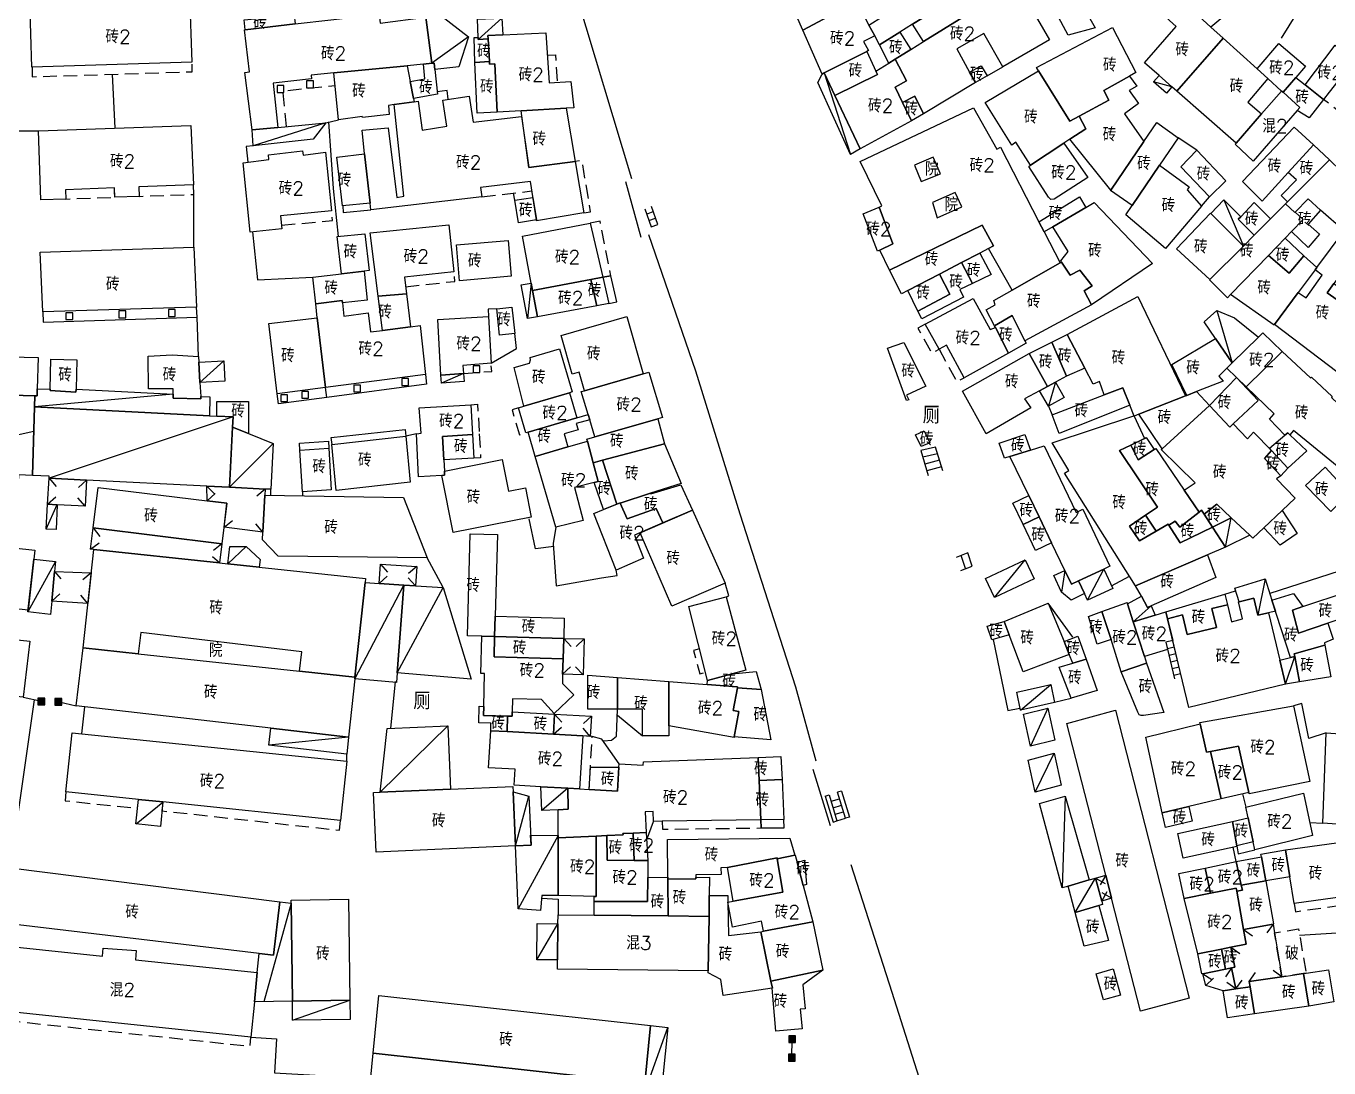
# Model space of a CAD drawing. Header units: millimetres. Extents: x 198 to 1143, y 0 to 936.
# Drawn here: x 315.8 to 507.1, y 181.5 to 334.4 of the extents above; entities that cross this region are included whole.
import ezdxf

# ---------------------------------------------------------------- set-up
doc = ezdxf.new("R2010")
doc.units = ezdxf.units.MM
doc.linetypes.add('X5', pattern=[3, 2, -1])
for name, color, linetype in [('HouseUnrebuilt', 30, 'Continuous'), ('NewDetailedHouse', 170, 'Continuous'), ('OldHouse', 17, 'Continuous'), ('Text', 252, 'Continuous')]:
    doc.layers.add(name, color=color, linetype=linetype)
doc.styles.add('HZ', font='rs.shx', dxfattribs={"width": 0.8, "bigfont": 'hztxt.shx'})
doc.linetypes.add('443', pattern='A,9.4,[169,AAA.SHX,S=1,R=0,X=0,Y=0.15],0.6', length=10)

# ---------------------------------------------------------------- blocks, each defined once
blk = doc.blocks.new('gc291')
blk.add_lwpolyline([(-0.5, -0.5), (0.5, -0.5), (0.5, 0.5), (-0.5, 0.5), (-0.5, -0.5)])
blk = doc.blocks.new('*U1')
at = {"linetype": 'Continuous'}
for points in [[(0, 0), (0.5, 0.5), (-0.5, 0.5)], [(0, 0), (-0.5, 0.5), (-0.5, -0.5)], [(0, 0), (-0.5, -0.5), (0.5, -0.5)], [(0, 0), (0.5, -0.5), (0.5, 0.5)]]:
    blk.add_solid(points, dxfattribs=at)
blk = doc.blocks.new('gc002')
blk.add_lwpolyline([(-0.5, -0.5), (0.5, -0.5), (0.5, 0.5), (-0.5, 0.5), (-0.5, -0.5)])
at = {"linetype": 'Continuous'}
blk.add_blockref('*U1', (0, 0), dxfattribs=at)

msp = doc.modelspace()

# ---------------------------------------------------------------- linework, layer by layer
at = {"layer": 'HouseUnrebuilt', "linetype": 'Continuous', "flags": 128}
for points in [[(468.54, 283.05), (466.91, 282.17), (465.71, 281.52), (463.05, 286.37), (466.35, 288.03)], [(465.71, 281.52), (464.55, 280.89), (462.36, 279.71), (463.26, 278.39), (456.73, 274.58), (453.23, 280.82), (463.05, 286.37)], [(478.45, 277.19), (479.98, 273.9), (477.97, 272.93), (476.29, 272.12), (481.87, 263.82), (480.12, 262.63), (477.75, 261.03), (479.23, 258.85), (481.69, 260.3), (483.43, 261.31), (483.53, 261.15), (485.19, 258.57), (489.97, 260.88), (491.87, 257.95), (489.23, 256.81), (478.67, 252.25), (468.22, 268.78), (468.86, 269.19), (466.4, 273.27), (478.43, 277.24)], [(473.99, 254.7), (470.3, 252.98), (469.26, 252.5), (468.29, 254.52), (466.34, 258.57), (464.5, 262.37), (462.99, 265.52), (460.22, 271.26), (463.23, 272.2), (465.22, 272.82), (469.93, 263), (470.93, 263.49), (474.88, 255.12)], [(464.5, 262.37), (462.15, 261.24), (460.63, 264.39), (462.99, 265.52)], [(466.34, 258.57), (463.98, 257.44), (462.15, 261.24), (464.5, 262.37)], [(481.69, 260.3), (479.23, 258.85), (477.75, 261.03), (480.12, 262.63)], [(488.74, 262.77), (489.97, 260.88), (485.19, 258.57), (483.53, 261.15), (484.49, 261.77), (485.15, 260.88), (488, 263.08), (488.36, 263.36)], [(466.82, 229.59), (463.24, 228.72), (462.19, 233.41), (465.78, 234.27)], [(475.14, 206.39), (474.28, 209.76), (468.57, 232.06), (475.7, 233.98), (486.53, 191.71), (479.39, 189.79)], [(495.31, 221.91), (493.79, 228.71), (489.66, 227.93), (489.08, 227.82), (488.15, 232.01), (488.12, 232.17), (501.84, 234.64), (504.24, 223.54), (495.35, 221.72)], [(489.66, 227.93), (491.21, 221), (486.47, 219.86), (482.58, 218.92), (480.18, 230.04), (488.15, 232.01), (489.08, 227.82)], [(467.74, 223.01), (463.93, 221.98), (462.9, 226.68), (466.71, 227.7)], [(495.31, 221.91), (491.21, 221), (489.66, 227.93), (493.79, 228.71)], [(471.87, 209.07), (468.75, 208.16), (468.48, 208.08), (467.9, 207.92), (464.56, 220.3), (468.31, 221.35)], [(501.32, 209.51), (500.7, 213.47), (508.16, 214.54), (509.39, 206.66), (501.93, 205.6)], [(497.77, 208.92), (494.19, 208.33), (493.42, 211.79), (497.13, 212.45)], [(501.32, 209.51), (497.77, 208.92), (497.13, 212.45), (497.05, 212.87), (500.7, 213.47)], [(489.68, 207.13), (485.8, 206.36), (484.99, 210.03), (488.87, 210.8)], [(494.19, 208.33), (494.35, 207.59), (493.51, 207.42), (493.43, 207.88), (489.68, 207.13), (488.87, 210.8), (493.42, 211.79)], [(473.7, 205.97), (473.83, 205.49), (473.29, 205.33), (469.78, 204.31), (468.75, 208.16), (471.87, 209.07), (472.8, 209.33)], [(498.86, 202.6), (494.51, 201.78), (493.51, 207.42), (494.35, 207.59), (494.19, 208.33), (497.77, 208.92), (498.92, 202.61)], [(493.51, 207.42), (494.51, 201.78), (494.89, 199.63), (492.64, 199.18), (491.29, 198.91), (487.82, 198.22), (485.8, 206.36), (489.68, 207.13), (493.43, 207.88)], [(469.78, 204.31), (473.29, 205.33), (474.68, 200.17), (471.11, 199.35)], [(491.88, 195.98), (488.52, 195.31), (488.4, 195.29), (487.82, 198.22), (491.29, 198.91)], [(425.28, 193.16), (425.35, 193.17), (425.13, 194.23), (432.76, 195.81), (429.83, 193.67), (430.16, 190.14), (429.42, 190.08), (429.69, 187.2), (425.86, 186.85)], [(476.43, 192.15), (473.97, 191.46), (472.9, 195.31), (475.36, 196.01)], [(504.11, 190.56), (496.13, 189.41), (495.48, 193.36), (495.34, 194.17), (500.15, 194.86), (503.32, 195.32)], [(504.11, 190.56), (503.32, 195.32), (503.69, 195.37), (507, 195.85), (507.78, 191.18)], [(496.13, 189.41), (492.16, 188.84), (491.5, 192.79), (493.39, 193.06), (495.48, 193.36)]]:
    msp.add_lwpolyline(points, close=True, dxfattribs=at)
for points in [[(499.07, 201.31), (500.15, 194.86), (495.34, 194.17), (495.48, 193.36), (493.39, 193.06), (492.77, 196.16), (493.23, 196.25), (492.64, 199.18), (494.89, 199.63), (494.51, 201.78), (498.86, 202.6), (499.07, 201.31)], [(493.39, 193.06), (491.5, 192.79), (488.96, 193.57), (488.52, 195.31), (491.88, 195.98), (492.77, 196.16), (493.39, 193.06)]]:
    msp.add_lwpolyline(points, dxfattribs=at)
at = {"layer": 'NewDetailedHouse', "linetype": 'Continuous', "flags": 128}
for points in [[(496.73, 288.77), (492.84, 284.98), (490.4, 288.58), (488.74, 291.02), (490.59, 292.68), (493.19, 291.61)], [(500.2, 286.67), (494.89, 281.49), (493.46, 282.86), (492.06, 284.21), (492.84, 284.98), (496.73, 288.77), (497.35, 289.38)], [(492.84, 284.98), (492.06, 284.21), (490.87, 283.05), (491.54, 282.3), (487.62, 280.77), (486.19, 280.21), (484.01, 284.74), (490.4, 288.58)], [(489.53, 278.72), (482.57, 272.39), (479.13, 277.46), (486, 280.14), (486.19, 280.21), (487.62, 280.77)], [(448.44, 273.26), (447.18, 272.72), (446.36, 274.42), (447.6, 274.99)]]:
    msp.add_lwpolyline(points, close=True, dxfattribs=at)
at = {"layer": 'NewDetailedHouse'}
msp.add_lwpolyline([(490.59, 292.68), (492.84, 284.98)], dxfattribs=at)
at = {"layer": 'OldHouse', "linetype": '443', "flags": 128}
for points in [[(382.11, 393.75), (389, 367.39), (396.58, 338.93), (404.64, 312.08)], [(503.19, 337.7), (500.05, 332.65)], [(328.41, 327.38), (328.81, 319.44)], [(456.85, 327.14), (459.16, 328.47)], [(377.74, 323.7), (377.6, 324.99), (376.11, 324.77)], [(359.75, 320.26), (361.61, 320.7)], [(360.88, 310.59), (360.2, 320.39)], [(313.82, 319.04), (317.56, 319.04)], [(487.65, 316.24), (484.93, 318.03)], [(349.11, 316.88), (348.09, 316.76), (348.32, 314.46)], [(361.64, 303.55), (360.88, 310.59)], [(403.78, 311.63), (406.03, 303.45)], [(340.41, 301.97), (340.39, 309.73)], [(488.36, 308), (489.54, 309.37)], [(348.99, 304.22), (349.72, 297.18), (357.84, 297.59)], [(407.14, 303.86), (414.05, 283.83), (420.55, 262.82), (428.75, 237.42), (431.72, 226.55)], [(384.88, 292.94), (383.58, 292.9), (383.66, 291.78)], [(341.09, 285.94), (340.87, 291.69)], [(384.03, 284.95), (387.75, 287.09), (387.5, 289.33)], [(465.9, 278.66), (466.4, 277.36)], [(373.08, 274.59), (371.51, 274.23)], [(351.67, 265.55), (351.69, 266.43)], [(356.33, 266.07), (356.35, 265.47)], [(393.23, 258.05), (390.56, 257.68), (389.6, 262.09)], [(393.52, 260.88), (393.17, 258.46), (393.6, 252.25)], [(376.98, 251.99), (374.64, 256.39)], [(393.6, 252.25), (400.26, 253.44), (402.54, 253.79), (402.41, 254.55)], [(418.56, 250.64), (418.96, 250.78), (418.38, 252.66)], [(475.13, 252.24), (477.78, 253.66)], [(509.74, 251.39), (508.58, 254.39), (498.38, 251.12)], [(491.75, 251.05), (493.35, 251.53)], [(469.44, 244.74), (465.81, 249.72)], [(457.76, 244.36), (459.91, 233.97), (461.69, 234.31)], [(369.96, 238.23), (369.25, 231.31)], [(313.49, 210.84), (316.97, 235.53)], [(315.34, 235.91), (318.01, 235.3)], [(466.75, 235.16), (469.19, 235.78)], [(320.63, 235.21), (323.11, 234.64)], [(324.35, 234.5), (323.87, 230.54)], [(400.57, 229.5), (401.69, 229.6), (402.47, 230.18), (402.59, 234.13)], [(506.63, 230.69), (504.09, 229.85), (503.06, 235), (501.84, 234.64)], [(402.57, 233.26), (406.25, 230.22)], [(402.86, 226.12), (400.28, 229.76), (398.88, 230.13)], [(362.85, 226.5), (362.87, 227.53)], [(431.27, 225.32), (433.81, 217.08)], [(494.37, 221.7), (494.86, 219.76)], [(406.86, 214.88), (407.9, 217.67)], [(502.75, 200.98), (513.7, 201.65), (513.61, 208.65), (510.15, 208.39), (510.89, 217.06)], [(504.25, 217.52), (506.14, 217.41)], [(493.42, 211.79), (492.99, 213.88)], [(436.83, 211.34), (442.89, 192.58), (449.8, 170.71)], [(391.44, 206.42), (393.86, 206.26), (393.86, 203.97)], [(348.77, 186.01), (352.53, 185.76), (352.22, 180.77), (358.21, 180.39), (366.34, 179.62)], [(428.12, 182.98), (428.29, 185.69)]]:
    msp.add_lwpolyline(points, dxfattribs=at)
at = {"layer": 'OldHouse', "linetype": 'Continuous', "flags": 128}
for points in [[(437.32, 337.85), (429.81, 333.84), (427.02, 340.21), (429.77, 341.49), (434.58, 343.73)], [(454.3, 327.68), (455.14, 326.16), (447.53, 321.54), (446.26, 324.13), (444.44, 323.23), (443.35, 325.46), (445.05, 326.38), (443.38, 329.6), (445.66, 331), (447.52, 332.16), (456.33, 337.59), (461.01, 340.48), (461.26, 340.63), (466, 332.42), (459.16, 328.47), (456.36, 333.33), (452.41, 331.1)], [(339.77, 338.96), (340.11, 329.15), (316.62, 328.4), (316.29, 338.22), (328.13, 338.59), (328.19, 337.19), (331.79, 337.31), (331.72, 338.71)], [(445.93, 334.71), (444.07, 333.56), (441.05, 331.68), (440.36, 332.99), (439.52, 334.59), (441.51, 335.83), (446.22, 338.77), (447.96, 335.98)], [(456.33, 337.59), (447.52, 332.16), (445.93, 334.71), (454.4, 339.91), (454.83, 340.18)], [(485.12, 338.43), (487.34, 336.42), (489.73, 334.27), (491.5, 332.67), (484.7, 324.89), (483.97, 325.53), (482.11, 327.17), (479.95, 329.06), (484.6, 334.39), (482.6, 336.19), (484.8, 338.71)], [(489.73, 334.27), (487.34, 336.42), (489.73, 338.43), (490.03, 338.68), (492.08, 336.24)], [(439.52, 334.59), (440.36, 332.99), (438.7, 332.16), (439.43, 330.85), (439.18, 330.72), (432.95, 327.56), (432.63, 327.4), (429.81, 333.84), (437.32, 337.85), (437.7, 338.06)], [(466.98, 336.38), (470.37, 338.33), (472.72, 334.19), (468.77, 333.12)], [(355.26, 334.75), (347.94, 333.9), (347.8, 335.37), (355.14, 336.06)], [(374.43, 335.74), (375.33, 328.98), (374.13, 328.86), (371.69, 328.62), (360.94, 327.58), (357.61, 327.26), (357.66, 326.71), (352.05, 326.06), (352.71, 319.57), (348.93, 319.19), (347.87, 327.62), (348.56, 327.72), (347.81, 333.88), (347.94, 333.9), (355.26, 334.75), (360.51, 335.36), (367.58, 336.19), (367.75, 334.85)], [(375.76, 328.08), (375.66, 329.01), (375.33, 328.98), (374.43, 335.74), (376.62, 336.03), (380.71, 332.88), (379.28, 328.46)], [(385.77, 333.17), (383.56, 333.08), (383.59, 332.55), (382.13, 332.46), (382.12, 332.78), (382.05, 335.44), (385.63, 335.61)], [(395.08, 322.38), (388.47, 322), (384.92, 321.8), (384.59, 328.89), (383.81, 328.85), (383.78, 329.22), (383.59, 332.55), (383.56, 333.08), (385.77, 333.17), (392.09, 333.43), (392.54, 326.13), (395.72, 326.33), (396.17, 322.44)], [(445.66, 331), (443.38, 329.6), (442.45, 329.02), (441.05, 331.68), (444.07, 333.56)], [(477.78, 327.1), (474, 324.97), (474.74, 323.59), (470.37, 321.22), (469.01, 320.47), (464.4, 327.87), (464.11, 328.34), (475.28, 334.24), (478.72, 327.64)], [(383.59, 332.55), (383.78, 329.22), (381.64, 329.1), (381.53, 332.76), (382.12, 332.78), (382.13, 332.46)], [(496.5, 328.16), (498.08, 326.74), (495.13, 323.28), (497.17, 321.54), (493.42, 317.24), (484.7, 324.89), (491.5, 332.67)], [(502.18, 326.9), (500.31, 324.73), (500.11, 324.91), (498.08, 326.74), (496.5, 328.16), (499.72, 331.91), (503.6, 328.57)], [(510.69, 329.33), (507.11, 324.73), (506.28, 323.67), (503.54, 325.83), (507.98, 331.62)], [(384.92, 321.8), (381.99, 321.66), (381.64, 329.1), (383.78, 329.22), (383.81, 328.85), (384.59, 328.89)], [(440.53, 327.84), (440.77, 327.35), (434.51, 324.26), (432.95, 327.56), (439.18, 330.72)], [(444.44, 323.23), (445.77, 320.52), (438.22, 316.4), (434.51, 324.26), (440.77, 327.35), (440.53, 327.84), (442.45, 329.02), (443.38, 329.6), (445.05, 326.38), (443.35, 325.46)], [(372.14, 326.32), (372.64, 323.8), (372.73, 323.34), (369.8, 322.92), (368.95, 322.8), (369.05, 321.45), (365.14, 321), (365.11, 321.19), (361.61, 320.7), (360.94, 327.58), (371.69, 328.62)], [(375.76, 328.08), (376.15, 324.47), (372.64, 323.8), (372.14, 326.32), (374.32, 326.68), (374.13, 328.86), (375.33, 328.98), (375.66, 329.01)], [(434.51, 324.26), (438.22, 316.4), (436.82, 315.59), (432.01, 326.17), (432.63, 327.4), (432.95, 327.56)], [(455.14, 326.16), (454.3, 327.68), (456, 328.62), (456.85, 327.14)], [(470.37, 321.22), (471.38, 319.37), (469.02, 317.82), (468.14, 317.24), (463.21, 314), (461.1, 317.38), (460.48, 316.98), (456.56, 323.23), (464.4, 327.87), (469.01, 320.47)], [(483.97, 325.53), (483.21, 324.6), (481.31, 326.26), (482.11, 327.17)], [(479.87, 317.52), (475.01, 310.36), (469.02, 317.82), (471.38, 319.37), (470.37, 321.22), (474.74, 323.59), (474, 324.97), (477.78, 327.1), (478.83, 325.61), (477.73, 324.99), (479.07, 323.08), (477.03, 321.58)], [(503.54, 325.83), (506.28, 323.67), (504.17, 320.96), (502.4, 322.03), (502.8, 322.48), (500.31, 324.73), (502.18, 326.9)], [(389.56, 313.66), (396.39, 314.58), (397.67, 307), (390.7, 305.85), (390.68, 306.01), (389.81, 311.62), (382.48, 310.76), (382.69, 309.38), (366.39, 307.45), (366.28, 308.44), (365.46, 315.67), (365.08, 319.14), (368.91, 319.51), (370.2, 309.26), (371.24, 309.45), (369.8, 322.92), (372.73, 323.34), (373.32, 323.42), (373.92, 319.18), (377.52, 319.73), (376.96, 323.58), (380.82, 324.15), (381.38, 320.32), (388.52, 321.19)], [(447.53, 321.54), (445.77, 320.52), (444.44, 323.23), (446.26, 324.13)], [(500.31, 324.73), (502.8, 322.48), (502.4, 322.03), (495.91, 314.59), (493.28, 317.09), (493.42, 317.24), (497.17, 321.54), (500.11, 324.91)], [(396.39, 314.58), (389.56, 313.66), (388.47, 322), (395.08, 322.38)], [(464.48, 305.72), (465.25, 304.23), (467.61, 299.67), (460.53, 295.65), (457.05, 301.79), (457.82, 302.19), (456.16, 305.23), (442.51, 298.59), (441.09, 301.54), (443.04, 302.48), (440.99, 307.87), (441.39, 308.04), (438.23, 314.54), (454.85, 322.44), (458.29, 316.36), (458.82, 316.66)], [(332.32, 310.84), (332.37, 309.44), (328.77, 309.31), (328.72, 310.68), (321.53, 310.42), (321.58, 309.05), (317.92, 308.92), (317.56, 319.04), (339.97, 319.84), (340.33, 311.13)], [(348.93, 319.19), (352.71, 319.57), (359.75, 320.26), (357.91, 317.84), (349.11, 316.88)], [(482.19, 314), (478.18, 308.09), (474.97, 310.31), (475.01, 310.36), (479.87, 317.52), (481.76, 320.29), (484.93, 318.03)], [(504.77, 316.99), (501.09, 312.96), (497.24, 308.75), (494.38, 311.61), (501.94, 319.62)], [(356.35, 316.11), (356.42, 315.47), (359.7, 315.91), (360.61, 307.3), (353.11, 306.59), (353.3, 304.65), (348.68, 304.19), (347.63, 314.37), (351.42, 314.87), (351.34, 315.54)], [(366.28, 308.44), (362.21, 308.05), (361.4, 315.21), (365.46, 315.67)], [(463.21, 314), (468.14, 317.24), (471.64, 312.2), (466.73, 309.03), (466.23, 308.98), (465.87, 309.32), (462.97, 313.84)], [(491.9, 311.73), (489.54, 309.37), (485.33, 313.77), (487.65, 316.24)], [(507.14, 314.8), (500.97, 308.63), (500.02, 309.58), (502.29, 311.86), (501.09, 312.96), (504.77, 316.99)], [(450.01, 312.77), (448.93, 315.19), (446.18, 314), (447.16, 311.62)], [(478.18, 308.09), (482.19, 314), (486.51, 310.84), (486.24, 310.38), (488.36, 308), (483.07, 301.8), (477.25, 306.72)], [(507.74, 314.24), (509.34, 312.76), (512.99, 309.38), (510.38, 305.87), (509.27, 304.36), (505.83, 307.43), (503.98, 309.07), (502.11, 307.14), (502.06, 307.08), (500.67, 308.33), (500.97, 308.63), (507.14, 314.8)], [(453.13, 307.91), (452.17, 310), (448.84, 308.55), (449.54, 306.29)], [(390.68, 306.01), (388.08, 305.55), (387.52, 308.86), (390.16, 309.25)], [(471.35, 307.83), (466.52, 304.98), (465.25, 304.23), (464.48, 305.72), (470.45, 309.35)], [(472.17, 293.5), (471.11, 295.57), (472.28, 296.31), (470.47, 298.62), (469.08, 297.89), (467.8, 299.78), (467.68, 299.96), (468.77, 301.35), (466.52, 304.98), (471.35, 307.83), (472.56, 308.55), (481.13, 299.58)], [(502.11, 307.14), (503.25, 306.02), (501.56, 304.27), (500.62, 303.3), (498.16, 300.74), (492.62, 295.01), (492.17, 294.54), (489.52, 297.19), (494.49, 302.15), (496.07, 303.73), (498.48, 306.14), (500.67, 308.33), (502.06, 307.08)], [(494.11, 306.46), (493.74, 306.07), (496.07, 303.73), (494.49, 302.15), (489.71, 306.94), (491.63, 308.94)], [(498.48, 306.14), (496.07, 303.73), (493.74, 306.07), (494.11, 306.46), (496.08, 308.55)], [(505.83, 307.43), (503.99, 305.36), (505.65, 303.91), (504.01, 301.91), (501.56, 304.27), (503.25, 306.02), (502.11, 307.14), (503.98, 309.07)], [(441.09, 301.54), (440.79, 301.39), (438.68, 306.87), (440.99, 307.87), (443.04, 302.48)], [(489.71, 306.94), (494.49, 302.15), (489.56, 297.23), (484.66, 301.75), (489.68, 306.97)], [(371.61, 295.13), (367.45, 294.78), (366.3, 304.07), (377.84, 305.26), (378.58, 298.35), (371.31, 297.57)], [(400.43, 297.56), (398.66, 297.23), (390.12, 295.63), (389.92, 296.72), (388.65, 303.6), (398.56, 305.51)], [(457.05, 301.79), (455.78, 301.12), (453.1, 299.72), (449.87, 298.04), (445.23, 295.62), (444.31, 295.14), (442.51, 298.59), (456.16, 305.23), (457.82, 302.19)], [(513.06, 303.88), (508.95, 298.22), (507.79, 296.63), (506.81, 295.28), (509.37, 293.48), (511.78, 291.79), (514.91, 289.59), (514.56, 289.12), (509.62, 282.58), (499.08, 290.62), (502.56, 295.31), (503.72, 294.54), (506.08, 297.88), (505.03, 298.65), (505.28, 298.98), (509.27, 304.36), (510.38, 305.87)], [(365.38, 298.45), (362.08, 298.08), (361.44, 303.53), (365.5, 303.96), (366.13, 298.54)], [(386.99, 297.71), (379.41, 297.05), (378.97, 302.31), (386.54, 302.97)], [(503.39, 300.73), (501.22, 298.17), (498.16, 300.74), (500.62, 303.3)], [(340.8, 293.19), (318.2, 292.48), (317.8, 301.26), (340.41, 301.97)], [(454.7, 296.64), (453.1, 299.72), (455.78, 301.12), (457.44, 297.95)], [(503.39, 300.73), (505.28, 298.98), (505.03, 298.65), (502.56, 295.31), (499.08, 290.62), (499.02, 290.54), (492.62, 295.01), (498.16, 300.74), (501.22, 298.17)], [(362.2, 293.82), (362.16, 294.13), (358.29, 293.64), (357.84, 297.59), (362.08, 298.08), (365.38, 298.45), (365.83, 294.21)], [(454.7, 296.64), (452.86, 295.76), (453.4, 294.64), (447.26, 291.47), (446.71, 292.6), (451.39, 295.06), (449.87, 298.04), (453.1, 299.72)], [(472.17, 293.5), (462.41, 288.25), (460.53, 291.94), (457.96, 290.45), (456.71, 292.77), (458.05, 293.5), (457.85, 294.13), (460.53, 295.65), (467.61, 299.67), (467.8, 299.78), (469.08, 297.89), (470.47, 298.62), (472.28, 296.31), (471.11, 295.57)], [(390.12, 295.63), (390.83, 291.76), (389.39, 291.49), (388.47, 296.44), (389.92, 296.72)], [(399.56, 293.39), (390.83, 291.76), (390.12, 295.63), (398.66, 297.23)], [(399.56, 293.39), (398.66, 297.23), (400.43, 297.56), (401.33, 293.72)], [(446.71, 292.6), (445.23, 295.62), (449.87, 298.04), (451.39, 295.06)], [(509.37, 293.48), (506.81, 295.28), (507.79, 296.63), (510.27, 294.85)], [(372.21, 290.28), (368.07, 289.77), (367.45, 294.78), (371.61, 295.13)], [(486, 280.14), (479.13, 277.46), (478.45, 277.19), (477.82, 278.78), (476.8, 281.32), (474.06, 280.28), (473.36, 282.25), (472.46, 281.87), (471.22, 284.23), (468.62, 289.17), (479.01, 294.72)], [(362.2, 293.82), (362.41, 291.83), (365.98, 292.34), (366.33, 289.56), (368.07, 289.77), (372.21, 290.28), (373.62, 290.46), (374.39, 283.29), (359.71, 281.38), (358.52, 291.61), (358.29, 293.64), (362.16, 294.13)], [(387.5, 289.33), (385.25, 289.08), (384.88, 292.94), (387.08, 293.18)], [(458.09, 290.19), (460, 286.43), (453.48, 282.82), (450.92, 287.59), (449.8, 286.99), (447.77, 290.66), (454.81, 294.44), (457.29, 289.91)], [(359.71, 281.38), (352.63, 280.47), (351.38, 290.77), (358.52, 291.61)], [(379.97, 283.43), (376.66, 283.18), (376.2, 291.34), (383.66, 291.78), (384.03, 284.95), (379.88, 284.63)], [(406.36, 283.39), (397.77, 280.91), (396.97, 283.61), (395.96, 283.32), (394.32, 289.03), (403.94, 291.8)], [(462.41, 288.25), (462.58, 287.9), (460, 286.43), (458.09, 290.19), (457.96, 290.45), (460.53, 291.94)], [(471.22, 284.23), (468.54, 283.05), (466.35, 288.03), (468.62, 289.17)], [(395.56, 280.6), (388.85, 278.63), (387.41, 284.31), (389.66, 284.93), (389.81, 285.42), (389.75, 285.77), (394.1, 287.05), (395.96, 280.72)], [(445.38, 279.57), (445.03, 279.47), (442.26, 287.15), (444.65, 287.96), (447.85, 281.58), (445.05, 280.26)], [(313.43, 285.86), (317.52, 285.77), (317.39, 281.17), (317.37, 280.15), (317.02, 280.16), (311.79, 280.31), (311.89, 284.08), (305.05, 284.31), (305.11, 286.06)], [(323.09, 281.12), (323.08, 280.69), (319.29, 280.94), (319.29, 281.11), (319.41, 285.54), (323.21, 285.44)], [(341.13, 285.11), (341.29, 282.11), (341.4, 280.07), (341.42, 279.7), (337.37, 279.81), (337.37, 280.42), (337.37, 281.2), (333.74, 281.17), (333.67, 285.99), (337.19, 286.16), (341.09, 285.94)], [(341.29, 282.11), (341.13, 285.11), (344.8, 285.31), (344.96, 282.3)], [(514.22, 274.42), (509.57, 268.76), (501.87, 275.07), (501.33, 274.43), (501, 274.74), (500.6, 274.4), (498.35, 276.73), (499.01, 277.51), (494.89, 281.49), (500.2, 286.67), (504.34, 282.78), (504.5, 282.9), (507.51, 280.04), (507.41, 279.91), (511.41, 276.16), (511.82, 276.55)], [(376.66, 283.18), (379.97, 283.43), (380.06, 282.28), (376.75, 282.03)], [(398.51, 276.65), (398.29, 277.4), (397.28, 280.77), (397.77, 280.91), (406.36, 283.39), (407.21, 283.63), (409.2, 276.99), (399.27, 274.12)], [(464.55, 280.89), (465.71, 281.52), (466.91, 282.17), (468.18, 279.93), (465.9, 278.66)], [(477.82, 278.78), (467.44, 274.62), (466.4, 277.36), (474.06, 280.28), (476.8, 281.32)], [(493.01, 276.06), (492.48, 275.56), (489.53, 278.72), (493.46, 282.86), (496.65, 279.46)], [(317.02, 280.16), (316.98, 278.52), (316.7, 268.45), (314.64, 268.54), (314.62, 268.04), (289.4, 268.9), (289.53, 275.84), (311.64, 275.08), (311.79, 280.31)], [(319.29, 281.11), (319.29, 280.94), (323.08, 280.69), (323.09, 281.12), (337.37, 280.42), (337.37, 279.81), (341.42, 279.7), (341.4, 280.07), (342.74, 280), (342.68, 277.24), (316.98, 278.52), (317.02, 280.16), (317.37, 280.15), (317.39, 281.17)], [(348.41, 274.63), (346.08, 275.57), (346.15, 277.07), (343.78, 277.18), (343.78, 279.31), (348.41, 279.31)], [(396.64, 276.92), (389.47, 274.82), (389.15, 274.72), (388.07, 278.4), (388.85, 278.63), (395.56, 280.6)], [(342.68, 277.24), (343.78, 277.18), (346.15, 277.07), (346.08, 275.57), (345.64, 266.73), (342.28, 266.9), (324.65, 267.77), (319.13, 268.05), (319.15, 268.35), (316.7, 268.45), (316.98, 278.52)], [(381.3, 274.49), (376.9, 274.18), (377.09, 270.74), (377.18, 269.1), (377.21, 268.5), (376.81, 268.48), (373.39, 268.26), (373.08, 274.59), (373.76, 274.67), (373.47, 278.38), (381.05, 278.85)], [(398.51, 276.65), (396.53, 276.07), (396.8, 275.17), (394.74, 274.56), (395.29, 272.68), (390.51, 271.27), (389.47, 274.82), (396.64, 276.92), (398.29, 277.4)], [(493.01, 276.06), (495.1, 273.86), (495.98, 274.8), (498.64, 272.12), (497.57, 270.93), (499.97, 268.43), (499.36, 267.98), (502.1, 265.11), (500.2, 263.33), (497.49, 260.78), (495.87, 259.26), (495.43, 259.68), (492.72, 262.22), (490.57, 264.23), (488.74, 262.77), (488.36, 263.36), (488, 263.08), (485.8, 266.3), (487.39, 267.39), (482.43, 272.26), (482.57, 272.39), (489.53, 278.72), (492.48, 275.56)], [(348.41, 274.63), (352.03, 273.17), (351.69, 266.43), (350.84, 266.47), (345.64, 266.73), (346.08, 275.57)], [(409.49, 273.09), (400.37, 270.69), (399.02, 270.33), (398.19, 273.49), (398.11, 273.79), (408.52, 276.77)], [(372.15, 267.46), (361.29, 266.25), (360.64, 273.03), (371.51, 274.23)], [(377.09, 270.74), (376.9, 274.18), (381.3, 274.49), (381.49, 270.98)], [(463.23, 272.2), (460.22, 271.26), (459.43, 271.01), (458.61, 273.18), (462.4, 274.47)], [(481.4, 272.26), (479.02, 270.77), (477.97, 272.93), (479.98, 273.9), (480.24, 274.02)], [(501.33, 274.43), (503.83, 272.1), (501, 269.54), (498.64, 272.12), (498.33, 272.47), (500.6, 274.4), (501, 274.74)], [(360.57, 266.35), (356.33, 266.07), (355.97, 272.2), (360.22, 272.49)], [(399.02, 270.33), (399.75, 267.58), (399.15, 267.43), (396.3, 266.7), (397.55, 261.86), (393.52, 260.88), (390.51, 271.27), (395.29, 272.68), (398.19, 273.49)], [(407.46, 265.88), (403, 264.41), (402.99, 264.45), (402.51, 264.25), (400.37, 270.69), (409.49, 273.09), (411.95, 267.27)], [(481.4, 272.26), (481.62, 272.41), (485.8, 266.3), (488, 263.08), (485.15, 260.88), (484.49, 261.77), (483.53, 261.15), (483.43, 261.31), (481.69, 260.3), (480.12, 262.63), (481.87, 263.82), (476.29, 272.12), (477.97, 272.93), (479.02, 270.77)], [(501, 269.54), (499.97, 268.43), (497.57, 270.93), (498.64, 272.12)], [(376.81, 268.48), (377.21, 268.5), (377.18, 269.1), (385.66, 270.79), (386.58, 266.14), (389.09, 266.64), (389.94, 262.35), (378.48, 260.08)], [(402.51, 264.25), (400.54, 263.45), (399.15, 267.43), (399.75, 267.58), (399.02, 270.33), (400.37, 270.69)], [(509.94, 265.79), (507.33, 263.16), (503.6, 267.01), (506.51, 269.68), (510, 265.85)], [(342.33, 264.75), (345.25, 264.39), (344.51, 258.42), (325.62, 260.76), (326.36, 266.7)], [(413.6, 263.38), (409.25, 261.49), (408.28, 263.63), (404.03, 262.07), (403, 264.41), (407.46, 265.88), (407.5, 265.75), (411.91, 267.07)], [(320.31, 264.17), (320.16, 260.52), (318.7, 260.58), (318.91, 264.24)], [(350.52, 260.16), (350.79, 265.56), (371.19, 265.21), (374.64, 256.39), (352.76, 256.63), (350.46, 259.02)], [(403, 264.41), (404.03, 262.07), (408.28, 263.63), (409.25, 261.49), (405.1, 259.69), (406.41, 256.33), (402.41, 254.55), (399.13, 262.87), (400.54, 263.45), (402.51, 264.25), (402.99, 264.45)], [(492.72, 262.22), (489.97, 260.88), (488.74, 262.77), (490.57, 264.23)], [(413.6, 263.38), (418.38, 252.66), (410.59, 249.27), (405.91, 260.03)], [(495.43, 259.68), (491.87, 257.95), (489.97, 260.88), (492.72, 262.22)], [(497.49, 260.78), (500.2, 263.33), (502.37, 259.92), (499.89, 258.23)], [(316.91, 256.18), (316.91, 256.17), (316.04, 248.68), (275.73, 253.06), (276.75, 261.88), (317.06, 257.51)], [(384.63, 247.8), (384.55, 244.8), (382.67, 244.85), (380.56, 244.91), (380.96, 259.91), (384.96, 259.8)], [(344.16, 255.62), (345.36, 255.49), (349.96, 255), (365.58, 253.33), (365.52, 252.74), (364.03, 238.87), (355.89, 239.74), (356.23, 242.55), (332.6, 245.42), (332.22, 242.27), (324.16, 243.13), (325.68, 257.59)], [(349.96, 255), (345.36, 255.49), (345.66, 258.04), (348.05, 258.04), (350.12, 256.14)], [(480.94, 249.32), (480.41, 249.09), (479.51, 250.72), (478.67, 252.25), (489.23, 256.81), (490.47, 253.47)], [(319.95, 254.38), (319.54, 250), (319.35, 248.05), (316.02, 248.44), (316.91, 256.17), (316.91, 256.18), (320.08, 255.82)], [(463.76, 253.26), (457.94, 250.56), (456.61, 253.35), (462.43, 256.05)], [(470.3, 252.98), (471.17, 251.11), (469.23, 250.17), (467.79, 251.33), (466.68, 253.75), (468.29, 254.52), (469.26, 252.5)], [(471.17, 251.11), (470.3, 252.98), (473.99, 254.7), (475.31, 251.86), (471.62, 250.14)], [(367.59, 252.6), (371.21, 252.36), (370.24, 239.48), (370.14, 238.07), (364.01, 238.6), (364.03, 238.87), (365.52, 252.74)], [(498.69, 250.17), (499.21, 248.53), (498.17, 248.31), (496.6, 247.97), (496.01, 250.44), (493.85, 249.92), (493.22, 251.93), (497.69, 253.28)], [(372.93, 252.25), (376.98, 251.99), (381.11, 238.57), (370.24, 239.48), (371.21, 252.36)], [(419.41, 239.32), (415.8, 238.35), (413.05, 249.22), (418.56, 250.64), (421.43, 239.86)], [(480.94, 249.32), (481.53, 247.96), (478.32, 246.98), (477.48, 249.61), (479.51, 250.72), (480.41, 249.09)], [(492.14, 249.48), (489.88, 248.94), (490.54, 246.16), (486.26, 245.13), (485.57, 248.01), (483.36, 247.43), (483.12, 248.44), (491.75, 251.05)], [(503.23, 249.21), (501.68, 248.69), (502.58, 245.33), (506.87, 246.76), (507.66, 244.41), (506.38, 243.91), (506.45, 243.56), (501.96, 242.27), (502.03, 241.89), (501.39, 241.72), (498.69, 250.17), (501.87, 251.15)], [(509.99, 247.81), (506.87, 246.76), (502.58, 245.33), (501.68, 248.69), (503.23, 249.21), (509.74, 251.39), (510.65, 248.03)], [(468.16, 244.06), (468.93, 242.19), (462.14, 239.64), (460.12, 245.04), (459.37, 247.03), (465.81, 249.72)], [(477.48, 249.61), (478.32, 246.98), (479.95, 241.88), (480.26, 240.92), (476.57, 239.62), (475.06, 244.36), (473.73, 248.5), (477.42, 249.79)], [(498.17, 248.31), (499.85, 241.32), (500.68, 237.82), (486.46, 234.41), (483.36, 247.41), (483.36, 247.43), (485.57, 248.01), (486.26, 245.13), (490.54, 246.16), (489.88, 248.94), (492.14, 249.48), (492.74, 246.99), (494.37, 247.42), (493.77, 249.9), (493.85, 249.92), (496.01, 250.44), (496.6, 247.97)], [(275.26, 240.08), (276.25, 248.46), (316.32, 244.11), (315.34, 235.91)], [(394.69, 244.53), (384.55, 244.8), (384.63, 247.8), (394.77, 247.53)], [(460.12, 245.04), (457.57, 244.31), (456.87, 246.32), (459.37, 247.03)], [(475.06, 244.36), (473.02, 243.71), (471.73, 247.77), (473.73, 248.5)], [(483.36, 247.43), (483.36, 247.41), (484.12, 244.21), (483.12, 243.97), (483.37, 242.91), (479.95, 241.88), (478.32, 246.98), (481.53, 247.96), (483.12, 248.44)], [(471.39, 241.48), (469.46, 240.92), (468.93, 242.19), (468.16, 244.06), (470.17, 244.89)], [(332.22, 242.27), (355.89, 239.74), (364.03, 238.87), (364.01, 238.6), (363.12, 230.05), (351.7, 231.36), (323.11, 234.64), (324.16, 243.13)], [(384.55, 244.8), (384.47, 241.81), (394.61, 241.53), (394.54, 239.27), (394.5, 237.9), (396.18, 236.25), (393.29, 233.53), (391.45, 235.57), (387.18, 235.68), (387.13, 233.77), (387.12, 233.12), (386.45, 233.13), (382.92, 233.23), (382.95, 234.56), (383.08, 239.37), (382.53, 239.38), (382.67, 244.85)], [(394.69, 244.53), (394.61, 241.53), (384.47, 241.81), (384.55, 244.8)], [(502.74, 238.15), (502.03, 241.89), (501.96, 242.27), (506.45, 243.56), (507.34, 238.89)], [(469.46, 240.92), (471.39, 241.48), (473.04, 236.87), (469.19, 235.78), (467.42, 240.32)], [(502.74, 238.15), (500.68, 237.82), (499.85, 241.32), (501.39, 241.72), (502.03, 241.89)], [(423.68, 237.03), (420.2, 237.28), (420.23, 237.45), (415.76, 237.79), (415.8, 238.35), (419.41, 239.32), (422.95, 239.66)], [(476.57, 239.62), (480.26, 240.92), (482.81, 233.66), (479.83, 233.2), (479.48, 233.22), (479.2, 233.31), (478.97, 233.69)], [(402.59, 238.8), (402.59, 234.13), (398.23, 234.13), (398.23, 239.13)], [(410.14, 238.22), (410.14, 231.71), (410.14, 230.22), (406.25, 230.22), (406.25, 234.13), (402.59, 234.13), (402.59, 238.8)], [(415.76, 237.79), (420.23, 237.45), (420.2, 237.28), (419.59, 233.96), (420.41, 233.81), (419.73, 230.07), (419.72, 229.97), (410.14, 231.71), (410.14, 238.22)], [(423.68, 237.03), (425.13, 229.65), (419.73, 230.07), (420.41, 233.81), (419.59, 233.96), (420.2, 237.28)], [(466.75, 235.14), (461.75, 233.99), (461.22, 236.64), (466.22, 237.79)], [(382.95, 234.56), (382.92, 233.23), (386.45, 233.13), (386.39, 230.85), (383.98, 230.99), (384.01, 232.08), (382.22, 232.13), (382.29, 234.58)], [(393.35, 233.41), (393.18, 230.46), (386.39, 230.85), (386.45, 233.13), (387.12, 233.12), (387.13, 233.77)], [(378.06, 222.4), (367.76, 221.94), (368.77, 231.29), (377.66, 231.68)], [(335.85, 220.52), (332.27, 220.89), (321.6, 221.99), (322.51, 230.68), (362.85, 226.5), (361.94, 217.81)], [(363.12, 230.05), (362.87, 227.53), (351.41, 228.84), (351.7, 231.36)], [(386.39, 230.85), (393.18, 230.46), (397.48, 230.21), (397.03, 222.43), (395.29, 222.53), (391.33, 222.76), (387.43, 222.99), (387.56, 225.33), (383.66, 225.55), (383.98, 230.99)], [(511.38, 230.35), (510.89, 217.06), (506.14, 217.41), (506.63, 230.69)], [(423.39, 223.66), (423.65, 217.9), (409.17, 217.72), (407.9, 217.67), (407.84, 219.14), (406.66, 219.09), (406.79, 216.04), (404.91, 215.96), (403.4, 215.89), (403.41, 215.69), (401.05, 215.59), (399.46, 215.52), (393.88, 215.27), (393.88, 215.58), (393.89, 219.39), (395.36, 219.45), (395.29, 222.53), (397.03, 222.43), (398.43, 222.35), (402.59, 222.11), (402.8, 225.61), (402.83, 226.12), (406.38, 225.91), (406.41, 226.41), (423.23, 227.04)], [(426.75, 223.81), (423.39, 223.66), (423.23, 227.04), (426.6, 227.19)], [(402.8, 225.61), (402.59, 222.11), (398.43, 222.35), (398.62, 225.63)], [(387.25, 222.03), (387.61, 214.08), (367.15, 213.17), (366.75, 221.9), (367.76, 221.94), (378.06, 222.4), (387.21, 222.81)], [(389.9, 214.18), (387.61, 214.08), (387.25, 222.03), (389.58, 221.38)], [(395.29, 222.53), (395.36, 219.45), (393.89, 219.39), (391.48, 219.28), (391.33, 222.76)], [(423.65, 217.9), (423.39, 223.66), (426.75, 223.81), (427.01, 217.94)], [(335.85, 220.52), (335.47, 216.93), (331.89, 217.31), (332.27, 220.89)], [(495.94, 214.68), (495.19, 218.21), (494.86, 219.76), (503.33, 221.83), (504.66, 215.58), (496.19, 213.51)], [(482.58, 218.92), (486.47, 219.86), (486.95, 217.69), (483.06, 216.76)], [(495.94, 214.68), (493.53, 214.09), (492.88, 217.65), (495.19, 218.21)], [(493.53, 214.09), (493.55, 214), (485.64, 212.28), (484.85, 215.91), (492.88, 217.65)], [(393.88, 215.58), (393.88, 215.27), (393.86, 206.79), (391.46, 206.79), (391.3, 204.58), (388.02, 204.84), (387.61, 214.08), (389.9, 214.18), (389.84, 215.63)], [(399.44, 206.64), (393.86, 206.79), (393.88, 215.27), (399.46, 215.52)], [(405.02, 211.95), (407.03, 211.95), (407.03, 209.43), (407.02, 205.9), (399.16, 205.91), (399.16, 206.64), (399.44, 206.64), (399.46, 215.52), (401.05, 215.59), (401.09, 211.96)], [(405.02, 211.95), (401.09, 211.96), (401.05, 215.59), (403.41, 215.69), (403.4, 215.89), (404.91, 215.96)], [(407.03, 211.95), (405.02, 211.95), (404.91, 215.96), (406.79, 216.04)], [(428.63, 212.71), (426.05, 212.19), (426.02, 212.33), (418.74, 210.88), (417.79, 210.87), (417.8, 209.87), (414.11, 209.84), (414.11, 209.44), (414.11, 209.24), (409.97, 209.2), (409.97, 209.46), (409.92, 215.02), (427.88, 215.19)], [(428.97, 211.65), (429.87, 208.27), (431.29, 202.92), (424.05, 201.53), (423.76, 203), (419.46, 202.16), (418.8, 205.83), (419.58, 205.97), (426.85, 207.28), (426.05, 212.19), (428.63, 212.71), (428.69, 212.72)], [(353.03, 205.88), (352.06, 198.03), (349.98, 198.27), (312.53, 202.74), (313.49, 210.84)], [(426.05, 212.19), (426.85, 207.28), (419.58, 205.97), (418.74, 210.88), (426.02, 212.33)], [(429.87, 208.27), (428.97, 211.65), (430.07, 212), (430.35, 208.4)], [(409.97, 209.2), (410.03, 203.78), (399.18, 203.91), (399.16, 205.91), (407.02, 205.9), (407.03, 209.43), (409.97, 209.46)], [(416.05, 206.78), (416.03, 203.71), (410.03, 203.78), (409.97, 209.2), (414.11, 209.24), (414.11, 209.44), (416.08, 209.46)], [(418.8, 205.83), (418.87, 200.93), (423.62, 201.45), (423.62, 201.45), (425.13, 194.23), (425.35, 193.17), (425.28, 193.16), (418.09, 192.13), (417.78, 194.46), (415.93, 195.43), (415.93, 195.72), (416.03, 203.71), (416.05, 206.78), (418.79, 206.8)], [(354.67, 205.68), (354.85, 191.27), (349.28, 191.18), (349.7, 195.47), (349.98, 198.27), (352.06, 198.03), (353.03, 205.88)], [(363.31, 191.4), (354.85, 191.27), (354.67, 205.68), (354.66, 206.12), (363.12, 206.25)], [(399.18, 203.91), (410.03, 203.78), (416.03, 203.71), (415.93, 195.72), (393.77, 195.98), (393.79, 197.32), (393.85, 202.63), (393.86, 203.97)], [(432.76, 195.81), (425.13, 194.23), (423.62, 201.45), (424.05, 201.53), (431.29, 202.92)], [(393.85, 202.63), (393.79, 197.32), (390.76, 197.36), (390.82, 202.67)], [(349.7, 195.47), (349.28, 191.18), (348.77, 186.01), (308.4, 190.27), (309.31, 199.73), (327, 197.87), (327.09, 199.07), (331.94, 198.73), (331.84, 197.35)], [(492.77, 196.16), (491.88, 195.98), (491.29, 198.91), (492.64, 199.18), (493.23, 196.25)], [(354.85, 191.27), (363.31, 191.4), (363.34, 188.57), (354.89, 188.46)], [(407.43, 187.68), (406.61, 179.25), (366.72, 183.65), (367.54, 192.09)], [(409.21, 179.68), (408.97, 177.15), (406.43, 177.43), (406.61, 179.25), (407.43, 187.68), (409.97, 187.4)], [(406.61, 179.25), (406.43, 177.43), (406.28, 175.87), (376.48, 177.81), (376.59, 178.92), (366.34, 179.62), (366.72, 183.65)]]:
    msp.add_lwpolyline(points, close=True, dxfattribs=at)
at = {"layer": 'OldHouse'}
for points in [[(385.63, 335.61), (382.13, 332.46)], [(380.71, 332.88), (375.33, 328.98)], [(432.95, 327.56), (436.82, 315.59)], [(483.97, 325.53), (481.31, 326.26)], [(359.75, 320.26), (349.11, 316.88)], [(387.52, 308.86), (387.34, 309.92)], [(362.24, 308.05), (362.31, 307.06), (366.39, 307.45), (366.28, 308.44)], [(491.63, 308.94), (494.49, 302.15)], [(389.92, 296.72), (389.39, 291.49)], [(401.33, 293.72), (402.51, 293.94), (401.61, 297.78), (400.43, 297.56)], [(318.2, 292.48), (318.26, 290.98), (340.87, 291.69), (340.8, 293.19)], [(341.29, 282.11), (344.8, 285.31)], [(374.39, 283.29), (374.55, 281.87), (359.93, 279.9), (359.71, 281.38)], [(379.97, 283.43), (376.75, 282.03)], [(466.91, 282.17), (465.9, 278.66)], [(337.37, 280.42), (316.98, 278.52)], [(359.93, 279.9), (352.82, 278.98), (352.63, 280.47)], [(346.15, 277.07), (319.13, 268.05)], [(316.88, 274.9), (289.4, 268.9)], [(360.68, 273.03), (360.55, 274.02), (371.41, 275.23), (371.51, 274.23)], [(345.64, 266.73), (352.03, 273.17)], [(355.97, 272.2), (355.92, 273.2), (360.16, 273.49), (360.22, 272.49)], [(318.7, 260.58), (320.31, 264.18)], [(491.87, 257.95), (492.72, 262.22)], [(348.05, 258.04), (345.36, 255.49)], [(320.08, 255.82), (316.02, 248.44)], [(457.94, 250.56), (462.43, 256.05)], [(468.29, 254.52), (467.79, 251.33)], [(471.62, 250.14), (473.99, 254.7)], [(497.69, 253.28), (496.6, 247.97)], [(364.01, 238.6), (371.21, 252.36)], [(370.24, 239.48), (376.98, 251.99)], [(480.94, 249.32), (478.32, 246.98)], [(500.68, 237.82), (502.03, 241.89)], [(461.75, 233.99), (466.22, 237.79)], [(465.78, 234.27), (463.24, 228.72)], [(367.76, 221.94), (377.66, 231.68)], [(363.12, 230.05), (351.41, 228.84)], [(463.93, 221.98), (466.71, 227.7)], [(395.29, 222.53), (391.48, 219.28)], [(331.9, 217.31), (335.85, 220.51)], [(387.61, 214.08), (389.58, 221.38)], [(468.31, 221.35), (467.9, 207.92)], [(423.65, 217.9), (423.7, 216.7), (427.07, 216.74), (427.01, 217.94)], [(393.88, 215.58), (388.02, 204.84)], [(493.53, 214.09), (493.75, 212.91), (496.19, 213.51)], [(469.78, 204.31), (472.8, 209.33)], [(354.67, 205.68), (350.67, 191.2)], [(390.76, 197.36), (393.85, 202.63)], [(354.89, 188.46), (363.31, 191.4)], [(406.43, 177.43), (409.97, 187.4)]]:
    msp.add_lwpolyline(points, dxfattribs=at)
at = {"layer": 'OldHouse', "linetype": 'X5', "flags": 128}
for points in [[(316.63, 328.4), (316.67, 327), (340.15, 327.75), (340.11, 329.15)], [(392.29, 330.15), (393.49, 330.2), (393.74, 326.21)], [(354, 319.69), (353.47, 324.92), (361.12, 325.72)], [(509.34, 321.26), (506.28, 323.67)], [(397.67, 307), (398.65, 307.17), (397.38, 314.71), (396.39, 314.58)], [(321.52, 310.42), (321.58, 309.05), (328.77, 309.31), (328.72, 310.68)], [(332.31, 310.84), (332.37, 309.44), (340.39, 309.73), (340.33, 311.13)], [(382.69, 309.38), (390.02, 310.24)], [(353.25, 305.2), (360.75, 305.9), (360.61, 307.3)], [(400.43, 297.56), (401.61, 297.78), (400.05, 305.79), (398.56, 305.51)], [(371.48, 296.18), (378.73, 296.96), (378.58, 298.35)], [(447.77, 290.66), (446.71, 290.1), (448.74, 286.43), (449.8, 286.99)], [(449.8, 286.99), (452.43, 282.24), (453.48, 282.82)], [(379.97, 283.43), (384.14, 283.75), (384.03, 284.95)], [(381.05, 278.85), (382.05, 278.92), (382.3, 274.55)], [(388.07, 278.4), (387.11, 278.12), (388.19, 274.44), (389.15, 274.72)], [(382.3, 274.55), (382.49, 271.04), (381.49, 270.98)], [(414.62, 243), (413.75, 242.76), (414.69, 239.34), (415.49, 239.56)], [(397.03, 222.43), (398.43, 222.35), (398.88, 230.13), (397.48, 230.21)], [(321.6, 221.99), (321.47, 220.7), (332.13, 219.59), (332.27, 220.89)], [(335.85, 220.51), (335.71, 219.22), (361.78, 216.37), (361.94, 217.81)], [(409.17, 217.72), (409.22, 216.53), (423.7, 216.7), (423.65, 217.9)], [(501.93, 205.6), (502.12, 204.41), (509.58, 205.48), (509.39, 206.66)], [(308.4, 190.27), (308.29, 188.93), (348.64, 184.66), (348.77, 186.01)]]:
    msp.add_lwpolyline(points, dxfattribs=at)
at = {"layer": 'OldHouse', "linetype": 'Continuous', "flags": 128}
for points in [[(406.6, 307.6), (407.52, 304.97)], [(406.86, 306.85), (407.85, 307.2)], [(407.19, 305.91), (408.18, 306.26)], [(408.51, 305.32), (407.59, 307.95)], [(407.52, 304.97), (408.51, 305.32)], [(449.3, 272.62), (447.14, 272.13)], [(447.14, 272.13), (448.22, 268.48)], [(449.59, 271.66), (447.44, 271.13)], [(450.36, 269.13), (449.3, 272.62)], [(449.88, 270.71), (447.73, 270.12)], [(450.17, 269.75), (448.03, 269.12)], [(324.65, 267.77), (324.43, 263.97), (320.31, 264.17), (318.91, 264.24), (319.13, 268.05), (324.65, 267.77)], [(319.13, 268.05), (320.17, 266.86)], [(324.65, 267.77), (323.46, 266.71)], [(345.64, 266.73), (350.84, 266.47), (350.79, 265.56), (350.52, 260.16), (344.82, 260.86), (345.25, 264.39), (342.33, 264.75), (342.28, 266.9), (345.64, 266.73)], [(342.28, 266.9), (343.4, 265.75)], [(350.84, 266.47), (349.65, 265.4)], [(318.91, 264.24), (320.1, 265.31)], [(324.43, 263.97), (323.36, 265.16)], [(342.33, 264.75), (343.52, 265.82)], [(344.51, 258.42), (344.16, 255.62), (325.68, 257.59), (325.23, 257.64), (325.62, 260.76), (344.51, 258.42)], [(325.62, 260.76), (326.6, 259.5)], [(344.82, 260.86), (346.08, 261.84)], [(350.52, 260.16), (349.49, 261.38)], [(325.23, 257.64), (326.49, 258.57)], [(344.51, 258.42), (343.25, 257.44)], [(344.16, 255.62), (343.13, 256.51)], [(454.04, 257.09), (452.32, 256.44)], [(453.71, 254.78), (453.06, 256.72)], [(454.65, 255.13), (454.04, 257.09)], [(372.93, 252.25), (371.21, 252.36), (367.59, 252.6), (367.78, 255.46), (373.12, 255.11), (372.93, 252.25)], [(367.78, 255.46), (368.83, 254.26)], [(373.12, 255.11), (371.92, 254.06)], [(453.01, 254.52), (454.65, 255.13)], [(319.54, 250), (319.95, 254.38), (325.31, 254.16), (324.83, 249.68), (319.54, 250)], [(319.95, 254.38), (320.87, 253.3)], [(325.31, 254.16), (324.09, 253.12)], [(367.59, 252.6), (368.79, 253.66)], [(372.93, 252.25), (371.88, 253.45)], [(319.54, 250), (320.73, 251.06)], [(324.83, 249.68), (323.8, 250.9)], [(394.54, 239.27), (394.61, 241.53), (394.69, 244.53), (397.69, 244.45), (397.54, 239.18), (394.54, 239.27)], [(394.69, 244.53), (395.79, 243.37)], [(397.69, 244.45), (396.53, 243.35)], [(484.12, 244.21), (483.12, 243.97)], [(483.12, 243.97), (484.4, 238.61)], [(484.35, 243.24), (483.35, 243)], [(485.4, 238.85), (484.12, 244.21)], [(484.59, 242.27), (483.58, 242.03)], [(484.82, 241.29), (483.82, 241.05)], [(394.54, 239.27), (395.7, 240.36)], [(397.54, 239.18), (396.44, 240.34)], [(485.05, 240.32), (484.05, 240.08)], [(485.28, 239.35), (484.28, 239.11)], [(397.48, 230.21), (393.18, 230.46), (393.35, 233.41), (398.77, 233.1), (398.6, 230.14), (397.48, 230.21)], [(393.35, 233.41), (394.41, 232.22)], [(393.18, 230.46), (394.37, 231.52)], [(398.77, 233.1), (397.58, 232.03)], [(398.6, 230.14), (397.54, 231.34)], [(435.47, 222.12), (434.9, 221.94)], [(436.06, 218.13), (434.9, 221.94)], [(435.47, 222.12), (436.64, 218.31)], [(433.08, 221.39), (433.66, 221.56)], [(433.08, 221.39), (434.25, 217.58)], [(433.66, 221.56), (434.82, 217.75)], [(433.95, 220.62), (435.18, 221)], [(434.24, 219.66), (435.48, 220.04)], [(434.53, 218.71), (435.77, 219.09)], [(434.82, 217.75), (436.06, 218.13)], [(436.64, 218.31), (436.06, 218.13)], [(434.25, 217.58), (434.82, 217.75)], [(475.14, 206.39), (473.7, 205.97), (472.8, 209.33), (474.28, 209.76), (475.14, 206.39)], [(472.8, 209.33), (474.19, 208.55)], [(474.28, 209.76), (473.48, 208.37)], [(473.7, 205.97), (474.49, 207.36)], [(475.14, 206.39), (473.75, 207.18)], [(494.51, 201.78), (495.82, 200.87)], [(498.86, 202.6), (497.94, 201.29)], [(492.64, 199.18), (493.96, 198.27)], [(488.52, 195.31), (489.87, 194.46)], [(492.77, 196.16), (491.89, 194.83)], [(495.34, 194.17), (496.29, 195.46)], [(500.15, 194.86), (498.85, 195.8)], [(488.96, 193.57), (490.12, 194.67)], [(493.39, 193.06), (492.08, 193.99)], [(493.39, 193.06), (494.33, 194.35)]]:
    msp.add_lwpolyline(points, dxfattribs=at)
at = {"layer": 'OldHouse', "linetype": 'X5', "flags": 128}
msp.add_lwpolyline([(503.69, 195.37), (503.32, 195.32), (500.15, 194.86), (499.07, 201.31), (502.6, 201.9)], close=True, dxfattribs=at)

# ---------------------------------------------------------------- block references
at = {"layer": 'OldHouse'}
for name, p in [('gc291', (353.1, 325.2)), ('gc291', (357.45, 325.9)), ('gc291', (337.16, 292.31)), ('gc291', (322.1, 291.86)), ('gc291', (329.89, 292.11)), ('gc291', (381.88, 284.07)), ('gc291', (364.38, 281.23)), ('gc291', (371.42, 282.18)), ('gc291', (353.64, 279.8)), ('gc291', (356.74, 280.31)), ('gc002', (318, 235.28)), ('gc002', (320.49, 235.22)), ('gc002', (428.25, 185.69)), ('gc002', (428.19, 182.98))]:
    msp.add_blockref(name, p, dxfattribs=at)

# ---------------------------------------------------------------- texts
at = {"layer": 'Text', "style": 'HZ'}
for s, height, p in [('砖', 2, (349.11, 334.01)), ('砖2', 2, (327.4, 331.89)), ('砖2', 2, (433.79, 331.66)), ('砖2', 2, (451.4, 332.33)), ('砖2', 2, (359.05, 329.43)), ('砖', 2, (381.98, 329.78)), ('砖', 2, (442.46, 330.31)), ('砖', 2, (484.5, 329.99)), ('砖', 2, (436.52, 326.92)), ('砖', 2, (473.88, 327.75)), ('砖2', 2, (498.28, 327.33)), ('砖2', 2, (388.07, 326.32)), ('砖', 2, (454.35, 326.39)), ('砖2', 2, (505.37, 326.62)), ('砖', 2, (363.63, 323.94)), ('砖', 2, (373.45, 324.45)), ('砖', 2, (382.41, 324.57)), ('砖', 2, (492.47, 324.65)), ('砖', 2, (502.11, 323.02)), ('砖2', 2, (439.37, 321.76)), ('砖', 2, (444.71, 321.31)), ('砖', 2, (462.29, 320.11)), ('砖', 2, (473.84, 317.53)), ('混2', 2, (497.27, 318.77)), ('砖', 2, (390.11, 316.89)), ('砖2', 2, (328.07, 313.6)), ('砖2', 2, (378.89, 313.45)), ('院', 2, (447.74, 312.49)), ('砖2', 2, (454.28, 313.02)), ('砖2', 2, (466.27, 311.95)), ('砖', 2, (478.89, 313.31)), ('砖', 2, (487.64, 311.75)), ('砖', 2, (498.05, 312.9)), ('砖', 2, (502.75, 312.56)), ('砖2', 2, (352.84, 309.63)), ('砖', 2, (361.49, 310.84)), ('砖', 2, (388.12, 306.42)), ('院', 2, (450.61, 307.24)), ('砖', 2, (465.89, 305.96)), ('砖', 2, (482.47, 307.14)), ('砖', 2, (494.71, 305.13)), ('砖', 2, (502.5, 305.09)), ('砖2', 2, (439.11, 303.66)), ('砖', 2, (362.37, 300.31)), ('砖', 2, (471.7, 300.5)), ('砖', 2, (487.24, 301.05)), ('砖', 2, (493.99, 300.45)), ('砖2', 2, (371.19, 299.64)), ('砖', 2, (380.63, 299.01)), ('砖2', 2, (393.41, 299.54)), ('砖', 2, (447.71, 299.22)), ('砖', 2, (499.25, 299.83)), ('砖', 2, (453.9, 297.6)), ('砖', 2, (327.48, 295.58)), ('砖', 2, (359.55, 294.99)), ('砖', 2, (398.22, 294.65)), ('砖', 2, (451.3, 295.91)), ('砖', 2, (496.54, 295.03)), ('砖2', 2, (393.87, 293.51)), ('砖', 2, (446.48, 294.28)), ('砖', 2, (462.72, 293.06)), ('砖', 2, (367.48, 291.49)), ('砖', 2, (505.11, 291.36)), ('砖', 2, (384.96, 290.36)), ('砖2', 2, (378.94, 286.81)), ('砖2', 2, (452.24, 287.67)), ('砖', 2, (458.62, 288.12)), ('砖', 2, (353.2, 285.08)), ('砖2', 2, (364.56, 286.07)), ('砖', 2, (398.11, 285.35)), ('砖', 2, (467.26, 285.04)), ('砖', 2, (475.15, 284.75)), ('砖', 2, (464.46, 284.16)), ('砖', 2, (486.1, 283.29)), ('砖2', 2, (495.34, 284.44)), ('砖', 2, (320.49, 282.24)), ('砖', 2, (335.82, 282.26)), ('砖', 2, (390.03, 281.91)), ('砖', 2, (444.27, 282.82)), ('砖', 2, (459.49, 281.26)), ('砖2', 2, (402.45, 277.88)), ('砖', 2, (490.71, 278.18)), ('砖', 2, (345.88, 276.95)), ('砖2', 2, (376.4, 275.47)), ('砖2', 2, (391.57, 276.66)), ('厕', 2.5, (447.4, 276.07)), ('砖', 2, (469.7, 277)), ('砖', 2, (481.89, 276.01)), ('砖', 2, (502.05, 276.68)), ('砖', 2, (378.58, 271.74)), ('砖', 2, (390.83, 273.24)), ('砖', 2, (401.49, 272.51)), ('砖', 2, (446.98, 272.87)), ('砖', 2, (460.35, 271.9)), ('砖', 2, (364.5, 269.74)), ('砖', 2, (478.25, 271.35)), ('砖', 2, (499.2, 271.18)), ('砖', 2, (357.78, 268.78)), ('砖', 2, (403.7, 267.76)), ('砖', 2, (490.02, 267.97)), ('砖', 2, (497.84, 269.18)), ('砖2', 2, (394.31, 266.77)), ('砖', 2, (380.45, 264.29)), ('砖', 2, (399.65, 265.57)), ('砖', 2, (480.08, 265.41)), ('砖', 2, (504.99, 265.43)), ('砖', 2, (406.47, 263.24)), ('砖', 2, (461.61, 262.36)), ('砖', 2, (475.26, 263.5)), ('砖', 2, (333.09, 261.57)), ('砖2', 2, (466.81, 261.5)), ('砖', 2, (489.17, 261.64)), ('砖', 2, (359.54, 259.87)), ('砖2', 2, (402.88, 259.02)), ('砖', 2, (463.35, 258.75)), ('砖', 2, (478.41, 259.68)), ('砖', 2, (485.29, 259.29)), ('砖', 2, (498.9, 259.65)), ('砖', 2, (409.77, 255.32)), ('砖', 2, (380.41, 251.35)), ('砖', 2, (482.29, 251.9)), ('砖', 2, (342.66, 248.04)), ('砖', 2, (486.89, 246.67)), ('砖', 2, (505.53, 247.59)), ('砖', 2, (388.53, 245.26)), ('砖', 2, (457.2, 244.61)), ('砖', 2, (471.84, 245.17)), ('砖2', 2, (416.43, 243.49)), ('砖', 2, (461.74, 243.63)), ('砖2', 2, (475.24, 243.71)), ('砖2', 2, (479.57, 244.23)), ('砖', 2, (500.45, 244.06)), ('院', 2, (342.59, 241.81)), ('砖', 2, (387.23, 242.17)), ('砖', 2, (468.51, 242.07)), ('砖2', 2, (490.4, 240.98)), ('砖2', 2, (388.24, 238.84)), ('砖', 2, (502.83, 239.61)), ('砖', 2, (417.97, 237.31)), ('砖', 2, (468.75, 237.8)), ('砖', 2, (341.87, 235.66)), ('砖', 2, (398.06, 235.63)), ('砖', 2, (479.1, 236.48)), ('厕', 2.5, (372.62, 234.11)), ('砖', 2, (405.04, 234.01)), ('砖2', 2, (414.4, 233.32)), ('砖', 2, (422.55, 232.37)), ('砖', 2, (384.05, 231.12)), ('砖', 2, (390.28, 230.96)), ('砖2', 2, (495.51, 227.6)), ('砖2', 2, (390.9, 225.88)), ('砖', 2, (422.64, 224.42)), ('砖2', 2, (483.84, 224.4)), ('砖2', 2, (490.73, 223.89)), ('砖2', 2, (341.27, 222.61)), ('砖', 2, (400.15, 222.89)), ('砖2', 2, (409.27, 220.21)), ('砖', 2, (422.85, 219.85)), ('砖', 2, (375.34, 216.79)), ('砖', 2, (484.09, 217.23)), ('砖2', 2, (498, 216.67)), ('砖', 2, (488.31, 214)), ('砖', 2, (493.21, 215.28)), ('砖', 2, (401.28, 212.83)), ('砖2', 2, (404.28, 213.16)), ('砖', 2, (415.4, 211.78)), ('砖', 2, (475.7, 210.89)), ('砖', 2, (498.61, 210.24)), ('砖2', 2, (395.63, 210.02)), ('砖2', 2, (401.85, 208.46)), ('砖', 2, (428.83, 209.79)), ('砖2', 2, (490.74, 208.5)), ('砖', 2, (494.98, 209.45)), ('砖', 2, (504.09, 209.07)), ('砖2', 2, (421.95, 208)), ('砖2', 2, (486.58, 207.47)), ('砖', 2, (407.44, 204.89)), ('砖', 2, (410.7, 205.5)), ('砖', 2, (495.34, 204.41)), ('砖', 2, (330.33, 203.39)), ('砖2', 2, (425.68, 203.36)), ('砖', 2, (471.37, 201.18)), ('砖2', 2, (489.19, 201.92)), ('混3', 2, (403.88, 198.83)), ('砖', 2, (358.34, 197.26)), ('砖', 2, (417.44, 197.18)), ('砖', 2, (425.84, 197.6)), ('破', 2, (500.61, 197.34)), ('砖', 2, (489.31, 196.11)), ('砖', 2, (491.6, 196.68)), ('混2', 2, (328.04, 191.94)), ('砖', 2, (473.99, 192.8)), ('砖', 2, (500.15, 191.61)), ('砖', 2, (504.5, 192.1)), ('砖', 2, (425.53, 190.29)), ('砖', 2, (493.25, 190.05)), ('砖', 2, (385.22, 184.67))]:
    msp.add_text(s, height=height, dxfattribs=at).set_placement(p)

doc.saveas('drawing.dxf')
